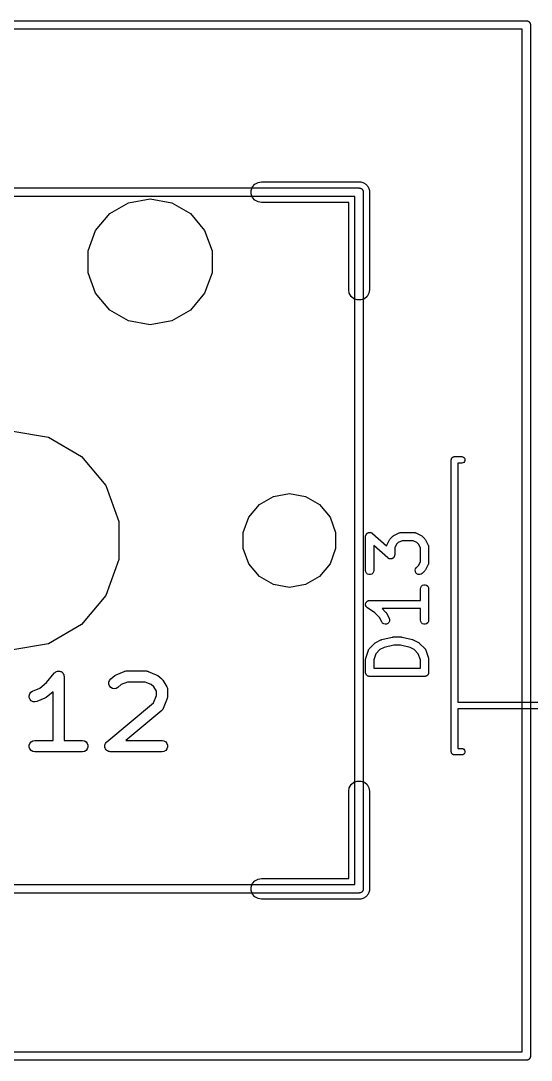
# Model space of a CAD drawing. Header units: millimetres. Extents: x 50 to 169, y 50 to 167.
# Drawn here: x 101.29 to 110.6, y 108.3 to 127.25 of the extents above; entities that cross this region are included whole.
import ezdxf

# ---------------------------------------------------------------- set-up
doc = ezdxf.new("R2010")
doc.units = ezdxf.units.MM
doc.layers.add('BLACK', color=7, linetype='Continuous')

# ---------------------------------------------------------------- blocks, each defined once
blk = doc.blocks.new('hhskb2-Cmts.User')
at = {"layer": 'BLACK'}
for p, q in [((81.65, -62.5738), (94.35, -62.5738)), ((94.35, -62.5738), (94.3566, -62.575)), ((94.3566, -62.575), (94.3632, -62.575)), ((94.3632, -62.575), (94.3695, -62.5772)), ((94.3695, -62.5772), (94.3761, -62.5784)), ((94.3761, -62.5784), (94.3818, -62.5817)), ((94.3818, -62.5817), (94.3881, -62.584)), ((94.3881, -62.584), (94.3932, -62.5883)), ((94.3932, -62.5883), (94.399, -62.5916)), ((94.399, -62.5916), (94.4033, -62.5967)), ((94.4033, -62.5967), (94.4084, -62.601)), ((94.4084, -62.601), (94.4117, -62.6068)), ((94.4117, -62.6068), (94.416, -62.6119)), ((94.416, -62.6119), (94.4183, -62.6182)), ((94.4183, -62.6182), (94.4216, -62.6239)), ((94.4216, -62.6239), (94.4228, -62.6305)), ((94.4228, -62.6305), (94.425, -62.6368)), ((94.425, -62.6368), (94.425, -62.6434)), ((94.425, -62.6434), (94.4262, -62.65)), ((94.4262, -62.65), (94.4262, -75.35)), ((94.2738, -62.7262), (81.7262, -62.7262)), ((94.2738, -75.2738), (94.2738, -62.7262)), ((81.7262, -75.2738), (94.2738, -75.2738)), ((94.3932, -75.4117), (94.3881, -75.416)), ((94.399, -75.4084), (94.3932, -75.4117)), ((94.4033, -75.4033), (94.399, -75.4084)), ((94.4084, -75.399), (94.4033, -75.4033)), ((94.4117, -75.3932), (94.4084, -75.399)), ((94.416, -75.3881), (94.4117, -75.3932)), ((94.4183, -75.3818), (94.416, -75.3881)), ((94.4216, -75.3761), (94.4183, -75.3818)), ((94.4228, -75.3695), (94.4216, -75.3761)), ((94.425, -75.3632), (94.4228, -75.3695)), ((94.4262, -75.35), (94.425, -75.3566)), ((94.425, -75.3566), (94.425, -75.3632)), ((94.35, -75.4262), (81.65, -75.4262)), ((94.3566, -75.425), (94.35, -75.4262)), ((94.3632, -75.425), (94.3566, -75.425)), ((94.3695, -75.4228), (94.3632, -75.425)), ((94.3761, -75.4216), (94.3695, -75.4228)), ((94.3818, -75.4183), (94.3761, -75.4216)), ((94.3881, -75.416), (94.3818, -75.4183))]:
    blk.add_line(p, q, dxfattribs=at)
blk = doc.blocks.new('hhskb2-Dwgs.User')
at = {"layer": 'BLACK'}
for p, q in [((78.602, -59.5258), (97.398, -59.5258)), ((97.3218, -59.6782), (78.6782, -59.6782)), ((97.3218, -78.3218), (97.3218, -59.6782)), ((97.398, -59.5258), (97.4046, -59.527)), ((97.4046, -59.527), (97.4112, -59.527)), ((97.4112, -59.527), (97.4175, -59.5292)), ((97.4175, -59.5292), (97.4241, -59.5304)), ((97.4241, -59.5304), (97.4298, -59.5337)), ((97.4298, -59.5337), (97.4361, -59.536)), ((97.4361, -59.536), (97.4412, -59.5403)), ((97.4412, -59.5403), (97.447, -59.5436)), ((97.447, -59.5436), (97.4513, -59.5487)), ((97.4513, -59.5487), (97.4564, -59.553)), ((97.4564, -59.553), (97.4597, -59.5588)), ((97.4597, -59.5588), (97.464, -59.5639)), ((97.464, -59.5639), (97.4663, -59.5702)), ((97.4663, -59.5702), (97.4696, -59.5759)), ((97.4696, -59.5759), (97.4708, -59.5825)), ((97.4708, -59.5825), (97.473, -59.5888)), ((97.473, -59.5888), (97.473, -59.5954)), ((97.473, -59.5954), (97.4742, -59.602)), ((97.4742, -59.602), (97.4742, -78.398)), ((78.6782, -78.3218), (97.3218, -78.3218)), ((97.4597, -78.4412), (97.4564, -78.447)), ((97.464, -78.4361), (97.4597, -78.4412)), ((97.4663, -78.4298), (97.464, -78.4361)), ((97.4696, -78.4241), (97.4663, -78.4298)), ((97.4708, -78.4175), (97.4696, -78.4241)), ((97.473, -78.4112), (97.4708, -78.4175)), ((97.4742, -78.398), (97.473, -78.4046)), ((97.473, -78.4046), (97.473, -78.4112)), ((97.398, -78.4742), (78.602, -78.4742)), ((97.4046, -78.473), (97.398, -78.4742)), ((97.4112, -78.473), (97.4046, -78.473)), ((97.4175, -78.4708), (97.4112, -78.473)), ((97.4241, -78.4696), (97.4175, -78.4708)), ((97.4298, -78.4663), (97.4241, -78.4696)), ((97.4361, -78.464), (97.4298, -78.4663)), ((97.4412, -78.4597), (97.4361, -78.464)), ((97.447, -78.4564), (97.4412, -78.4597)), ((97.4513, -78.4513), (97.447, -78.4564)), ((97.4564, -78.447), (97.4513, -78.4513))]:
    blk.add_line(p, q, dxfattribs=at)
blk = doc.blocks.new('hhskb2-F.SilkS')
at = {"layer": 'BLACK'}
for p, q in [((92.407, -62.5547), (92.4495, -62.5041)), ((92.4495, -62.5041), (92.5068, -62.471)), ((92.5068, -62.471), (92.572, -62.4595)), ((92.572, -62.4595), (94.35, -62.4595)), ((94.35, -62.4595), (94.3664, -62.4624)), ((94.3664, -62.4624), (94.3831, -62.4624)), ((94.3831, -62.4624), (94.3987, -62.4681)), ((94.3987, -62.4681), (94.4152, -62.471)), ((94.4152, -62.471), (94.4296, -62.4793)), ((94.4296, -62.4793), (94.4453, -62.485)), ((94.4453, -62.485), (94.458, -62.4957)), ((94.458, -62.4957), (94.4725, -62.5041)), ((94.4725, -62.5041), (94.4832, -62.5168)), ((94.4832, -62.5168), (94.4959, -62.5275)), ((94.4959, -62.5275), (94.5043, -62.542)), ((92.3844, -62.6169), (92.407, -62.5547)), ((92.3844, -62.6831), (92.3844, -62.6169)), ((92.407, -62.7452), (92.3844, -62.6831)), ((94.5043, -62.542), (94.515, -62.5547)), ((94.515, -62.5547), (94.5207, -62.5704)), ((94.5207, -62.5704), (94.529, -62.5848)), ((94.529, -62.5848), (94.5319, -62.6013)), ((94.5319, -62.6013), (94.5376, -62.6169)), ((94.5376, -62.6169), (94.5376, -62.6336)), ((94.5376, -62.6336), (94.5405, -62.65)), ((94.5405, -62.65), (94.5405, -64.428)), ((89.8025, -63.0411), (90.1476, -62.8418)), ((90.1476, -62.8418), (90.54, -62.7726)), ((90.54, -62.7726), (90.9324, -62.8418)), ((90.9324, -62.8418), (91.2775, -63.0411)), ((92.4495, -62.7959), (92.407, -62.7452)), ((92.5068, -62.829), (92.4495, -62.7959)), ((92.572, -62.8405), (92.5068, -62.829)), ((94.1595, -62.8405), (92.572, -62.8405)), ((94.1595, -64.428), (94.1595, -62.8405)), ((89.5464, -63.3463), (89.8025, -63.0411)), ((91.2775, -63.0411), (91.5336, -63.3463)), ((89.4101, -63.7208), (89.5464, -63.3463)), ((91.5336, -63.3463), (91.6699, -63.7208)), ((89.4101, -64.1192), (89.4101, -63.7208)), ((91.6699, -63.7208), (91.6699, -64.1192)), ((89.5464, -64.4937), (89.4101, -64.1192)), ((91.6699, -64.1192), (91.5336, -64.4937)), ((89.8025, -64.7989), (89.5464, -64.4937)), ((91.5336, -64.4937), (91.2775, -64.7989)), ((94.171, -64.4932), (94.1595, -64.428)), ((94.2041, -64.5505), (94.171, -64.4932)), ((94.2548, -64.593), (94.2041, -64.5505)), ((94.3169, -64.6156), (94.2548, -64.593)), ((94.4453, -64.593), (94.3831, -64.6156)), ((94.4959, -64.5505), (94.4453, -64.593)), ((94.529, -64.4932), (94.4959, -64.5505)), ((94.5405, -64.428), (94.529, -64.4932)), ((90.1476, -64.9982), (89.8025, -64.7989)), ((91.2775, -64.7989), (90.9324, -64.9982)), ((94.3831, -64.6156), (94.3169, -64.6156)), ((90.54, -65.0674), (90.1476, -64.9982)), ((90.9324, -64.9982), (90.54, -65.0674)), ((88, -66.9985), (88.6846, -67.1192)), ((88.6846, -67.1192), (89.2865, -67.4667)), ((89.2865, -67.4667), (89.7334, -67.9992)), ((96.03, -67.53), (96.0309, -67.5248)), ((96.03, -72.85), (96.03, -67.53)), ((96.0309, -67.5196), (96.0327, -67.5147)), ((96.0309, -67.5248), (96.0309, -67.5196)), ((96.0327, -67.5147), (96.0336, -67.5095)), ((96.0336, -67.5095), (96.0362, -67.5049)), ((96.0362, -67.5049), (96.038, -67.5)), ((96.038, -67.5), (96.0414, -67.496)), ((96.0414, -67.496), (96.044, -67.4914)), ((96.044, -67.4914), (96.0481, -67.4881)), ((96.0481, -67.4881), (96.0514, -67.484)), ((96.0514, -67.484), (96.056, -67.4814)), ((96.056, -67.4814), (96.06, -67.478)), ((96.06, -67.478), (96.0649, -67.4762)), ((96.0649, -67.4762), (96.0695, -67.4736)), ((96.0695, -67.4736), (96.0747, -67.4727)), ((96.0747, -67.4727), (96.0796, -67.4709)), ((96.0796, -67.4709), (96.0848, -67.4709)), ((96.0848, -67.4709), (96.09, -67.47)), ((96.09, -67.47), (96.22, -67.47)), ((96.22, -67.59), (96.15, -67.59)), ((96.15, -67.59), (96.15, -71.95)), ((96.22, -67.47), (96.2405, -67.4736)), ((96.2405, -67.5864), (96.22, -67.59)), ((96.2405, -67.4736), (96.2586, -67.484)), ((96.2586, -67.576), (96.2405, -67.5864)), ((96.2586, -67.484), (96.272, -67.5)), ((96.272, -67.56), (96.2586, -67.576)), ((96.272, -67.5), (96.2791, -67.5196)), ((96.2791, -67.5404), (96.272, -67.56)), ((96.2791, -67.5196), (96.2791, -67.5404)), ((89.7334, -67.9992), (89.9711, -68.6524)), ((92.531, -68.3457), (92.7879, -68.1974)), ((92.7879, -68.1974), (93.08, -68.1458)), ((93.08, -68.1458), (93.3721, -68.1974)), ((93.3721, -68.1974), (93.629, -68.3457)), ((92.3403, -68.5729), (92.531, -68.3457)), ((93.629, -68.3457), (93.8197, -68.5729)), ((92.2388, -68.8517), (92.3403, -68.5729)), ((93.8197, -68.5729), (93.9212, -68.8517)), ((89.9711, -68.6524), (89.9711, -69.3476)), ((92.2388, -69.1483), (92.2388, -68.8517)), ((93.9212, -68.8517), (93.9212, -69.1483)), ((94.4674, -68.9281), (94.4687, -68.9209)), ((94.4674, -69.5471), (94.4674, -68.9281)), ((94.4687, -68.9209), (94.4688, -68.9135)), ((94.4688, -68.9135), (94.4709, -68.9081)), ((94.4709, -68.9081), (94.4719, -68.9024)), ((94.4719, -68.9024), (94.4756, -68.8961)), ((94.4756, -68.8961), (94.4782, -68.8893)), ((94.4782, -68.8893), (94.482, -68.8849)), ((94.482, -68.8849), (94.4849, -68.8799)), ((94.4849, -68.8799), (94.4905, -68.8752)), ((94.4905, -68.8752), (94.4954, -68.8697)), ((94.4954, -68.8697), (94.5004, -68.8669)), ((94.5004, -68.8669), (94.5049, -68.8631)), ((94.5049, -68.8631), (94.5118, -68.8606)), ((94.5118, -68.8606), (94.5182, -68.8571)), ((94.5182, -68.8571), (94.5239, -68.8562)), ((94.5239, -68.8562), (94.5294, -68.8542)), ((94.5294, -68.8542), (94.5367, -68.8542)), ((94.5367, -68.8542), (94.5439, -68.8531)), ((94.5439, -68.8531), (94.5496, -68.8542)), ((94.5496, -68.8542), (94.5554, -68.8542)), ((94.5554, -68.8542), (94.5623, -68.8567)), ((94.5623, -68.8567), (94.5695, -68.8582)), ((94.5695, -68.8582), (94.5744, -68.8612)), ((94.5744, -68.8612), (94.5799, -68.8631)), ((94.5799, -68.8631), (94.5855, -68.8679)), ((94.5855, -68.8679), (94.5918, -68.8717)), ((94.5918, -68.8717), (94.8518, -69.0991)), ((94.911, -68.9801), (94.9179, -68.9703)), ((94.9179, -68.9703), (94.9655, -68.9227)), ((94.9655, -68.9227), (94.9754, -68.9158)), ((94.9754, -68.9158), (94.985, -68.9086)), ((94.985, -68.9086), (95.0803, -68.861)), ((95.0803, -68.861), (95.0844, -68.8598)), ((95.0844, -68.8598), (95.0882, -68.8576)), ((95.0882, -68.8576), (95.0968, -68.8561)), ((95.0968, -68.8561), (95.1052, -68.8536)), ((95.1052, -68.8536), (95.1096, -68.8538)), ((95.1096, -68.8538), (95.1138, -68.8531)), ((95.1138, -68.8531), (95.3519, -68.8531)), ((95.3519, -68.8531), (95.3562, -68.8538)), ((95.3562, -68.8538), (95.3605, -68.8536)), ((95.3605, -68.8536), (95.3689, -68.8561)), ((95.3689, -68.8561), (95.3776, -68.8576)), ((95.3776, -68.8576), (95.3813, -68.8598)), ((95.3813, -68.8598), (95.3854, -68.861)), ((95.3854, -68.861), (95.4807, -68.9086)), ((95.4807, -68.9086), (95.4903, -68.9158)), ((95.4903, -68.9158), (95.5002, -68.9227)), ((95.5002, -68.9227), (95.5478, -68.9703)), ((95.5478, -68.9703), (95.5547, -68.9801)), ((92.3403, -69.4271), (92.2388, -69.1483)), ((93.9212, -69.1483), (93.8197, -69.4271)), ((94.8739, -69.3179), (94.6174, -69.0934)), ((94.6174, -69.0934), (94.6174, -69.5471)), ((94.8518, -69.0991), (94.8529, -69.0929)), ((94.8529, -69.0929), (94.855, -69.0892)), ((94.855, -69.0892), (94.8563, -69.085)), ((94.8563, -69.085), (94.9039, -68.9898)), ((94.9039, -68.9898), (94.911, -68.9801)), ((95.0326, -69.0678), (94.9983, -69.1363)), ((94.9983, -69.1363), (94.9983, -69.2614)), ((95.063, -69.0374), (95.0326, -69.0678)), ((95.1315, -69.0031), (95.063, -69.0374)), ((95.3342, -69.0031), (95.1315, -69.0031)), ((95.4027, -69.0374), (95.3342, -69.0031)), ((95.4331, -69.0678), (95.4027, -69.0374)), ((95.4674, -69.1363), (95.4331, -69.0678)), ((95.4674, -69.3866), (95.4674, -69.1363)), ((95.5547, -68.9801), (95.5618, -68.9898)), ((95.5618, -68.9898), (95.6095, -69.085)), ((95.6095, -69.085), (95.6107, -69.0892)), ((95.6107, -69.0892), (95.6129, -69.0929)), ((95.6129, -69.0929), (95.6144, -69.1016)), ((95.6144, -69.1016), (95.6169, -69.11)), ((95.6169, -69.11), (95.6166, -69.1143)), ((95.6166, -69.1143), (95.6174, -69.1186)), ((95.6174, -69.1186), (95.6174, -69.4043)), ((89.9711, -69.3476), (89.7334, -70.0008)), ((94.8802, -69.3217), (94.8739, -69.3179)), ((94.8858, -69.3264), (94.8802, -69.3217)), ((94.8913, -69.3284), (94.8858, -69.3264)), ((94.8962, -69.3314), (94.8913, -69.3284)), ((94.9034, -69.3328), (94.8962, -69.3314)), ((94.9103, -69.3353), (94.9034, -69.3328)), ((94.9161, -69.3353), (94.9103, -69.3353)), ((94.9218, -69.3364), (94.9161, -69.3353)), ((94.929, -69.3353), (94.9218, -69.3364)), ((94.9364, -69.3353), (94.929, -69.3353)), ((94.9418, -69.3333), (94.9364, -69.3353)), ((94.9475, -69.3324), (94.9418, -69.3333)), ((94.9539, -69.3289), (94.9475, -69.3324)), ((94.9608, -69.3264), (94.9539, -69.3289)), ((94.9653, -69.3227), (94.9608, -69.3264)), ((94.9703, -69.3199), (94.9653, -69.3227)), ((94.9752, -69.3143), (94.9703, -69.3199)), ((94.9808, -69.3096), (94.9752, -69.3143)), ((94.9837, -69.3046), (94.9808, -69.3096)), ((94.9875, -69.3003), (94.9837, -69.3046)), ((94.9901, -69.2934), (94.9875, -69.3003)), ((94.9938, -69.2871), (94.9901, -69.2934)), ((94.9948, -69.2814), (94.9938, -69.2871)), ((94.9969, -69.276), (94.9948, -69.2814)), ((94.9971, -69.2686), (94.9969, -69.276)), ((94.9983, -69.2614), (94.9971, -69.2686)), ((92.531, -69.6543), (92.3403, -69.4271)), ((93.8197, -69.4271), (93.629, -69.6543)), ((95.3724, -69.5406), (95.3792, -69.5154)), ((95.3747, -69.5666), (95.3724, -69.5406)), ((95.3792, -69.5154), (95.3941, -69.4941)), ((95.3941, -69.4941), (95.4331, -69.4551)), ((95.4331, -69.4551), (95.4674, -69.3866)), ((95.5618, -69.5331), (95.5547, -69.5427)), ((95.6095, -69.4378), (95.5618, -69.5331)), ((95.6107, -69.4337), (95.6095, -69.4378)), ((95.6129, -69.4299), (95.6107, -69.4337)), ((95.6144, -69.4213), (95.6129, -69.4299)), ((95.6169, -69.4129), (95.6144, -69.4213)), ((95.6174, -69.4043), (95.6166, -69.4085)), ((95.6166, -69.4085), (95.6169, -69.4129)), ((92.7879, -69.8026), (92.531, -69.6543)), ((93.629, -69.6543), (93.3721, -69.8026)), ((94.4719, -69.5728), (94.4674, -69.5471)), ((94.4849, -69.5954), (94.4719, -69.5728)), ((94.5049, -69.6121), (94.4849, -69.5954)), ((94.5294, -69.621), (94.5049, -69.6121)), ((94.5554, -69.621), (94.5294, -69.621)), ((94.5799, -69.6121), (94.5554, -69.621)), ((94.5998, -69.5954), (94.5799, -69.6121)), ((94.6129, -69.5728), (94.5998, -69.5954)), ((94.6174, -69.5471), (94.6129, -69.5728)), ((95.3857, -69.5902), (95.3747, -69.5666)), ((95.4041, -69.6086), (95.3857, -69.5902)), ((95.4277, -69.6196), (95.4041, -69.6086)), ((95.4537, -69.6219), (95.4277, -69.6196)), ((95.4788, -69.6151), (95.4537, -69.6219)), ((95.5002, -69.6002), (95.4788, -69.6151)), ((95.5478, -69.5526), (95.5002, -69.6002)), ((95.5547, -69.5427), (95.5478, -69.5526)), ((93.08, -69.8541), (92.7879, -69.8026)), ((93.3721, -69.8026), (93.08, -69.8541)), ((95.4674, -69.8805), (95.4719, -69.8548)), ((95.4674, -70.0912), (95.4674, -69.8805)), ((95.4719, -69.8548), (95.4849, -69.8323)), ((95.4849, -69.8323), (95.5049, -69.8155)), ((95.5049, -69.8155), (95.5294, -69.8066)), ((95.5294, -69.8066), (95.5554, -69.8066)), ((95.5554, -69.8066), (95.5799, -69.8155)), ((95.5799, -69.8155), (95.5998, -69.8323)), ((95.5998, -69.8323), (95.6129, -69.8548)), ((95.6129, -69.8548), (95.6174, -69.8805)), ((95.6174, -69.8805), (95.6174, -70.4519)), ((89.7334, -70.0008), (89.2865, -70.5332)), ((94.4915, -70.1119), (94.4942, -70.1087)), ((94.4942, -70.1087), (94.5019, -70.1043)), ((94.5019, -70.1043), (94.5091, -70.099)), ((94.5091, -70.099), (94.5131, -70.0978)), ((94.5131, -70.0978), (94.5167, -70.0957)), ((94.5167, -70.0957), (94.5255, -70.0942)), ((94.5255, -70.0942), (94.5341, -70.0916)), ((94.5341, -70.0916), (94.5383, -70.0919)), ((94.5383, -70.0919), (94.5424, -70.0912)), ((94.5424, -70.0912), (95.4674, -70.0912)), ((94.4675, -70.1614), (94.4685, -70.1573)), ((94.4685, -70.1703), (94.4675, -70.1614)), ((94.4685, -70.1532), (94.4716, -70.1448)), ((94.4685, -70.1573), (94.4685, -70.1532)), ((94.4685, -70.1792), (94.4685, -70.1703)), ((94.4699, -70.1831), (94.4685, -70.1792)), ((94.4704, -70.1873), (94.4699, -70.1831)), ((94.4744, -70.1953), (94.4704, -70.1873)), ((94.4716, -70.1448), (94.4737, -70.1361)), ((94.4737, -70.1361), (94.476, -70.1326)), ((94.4774, -70.2037), (94.4744, -70.1953)), ((94.476, -70.1326), (94.4774, -70.1287)), ((94.4774, -70.1287), (94.4832, -70.1218)), ((94.4801, -70.2069), (94.4774, -70.2037)), ((94.4819, -70.2106), (94.4801, -70.2069)), ((94.4884, -70.2168), (94.4819, -70.2106)), ((94.4832, -70.1218), (94.4881, -70.1144)), ((94.4881, -70.1144), (94.4915, -70.1119)), ((94.4942, -70.2236), (94.4884, -70.2168)), ((94.4978, -70.2257), (94.4942, -70.2236)), ((94.5008, -70.2286), (94.4978, -70.2257)), ((94.6375, -70.3197), (94.5008, -70.2286)), ((95.4674, -70.2412), (94.7711, -70.2412)), ((94.7711, -70.2412), (94.8335, -70.3036)), ((95.4674, -70.4519), (95.4674, -70.2412)), ((94.7188, -70.4011), (94.6375, -70.3197)), ((94.761, -70.4854), (94.7188, -70.4011)), ((94.7765, -70.5064), (94.761, -70.4854)), ((94.8335, -70.3036), (94.8404, -70.3135)), ((94.8404, -70.3135), (94.8476, -70.3231)), ((94.8476, -70.3231), (94.8952, -70.4184)), ((94.901, -70.4693), (94.8907, -70.4932)), ((94.8952, -70.4184), (94.9026, -70.4433)), ((94.9026, -70.4433), (94.901, -70.4693)), ((95.4719, -70.4776), (95.4674, -70.4519)), ((95.4849, -70.5001), (95.4719, -70.4776)), ((95.6129, -70.4776), (95.5998, -70.5001)), ((95.6174, -70.4519), (95.6129, -70.4776)), ((89.2865, -70.5332), (88.6846, -70.8808)), ((94.7983, -70.5207), (94.7765, -70.5064)), ((94.8236, -70.5268), (94.7983, -70.5207)), ((94.8495, -70.5238), (94.8236, -70.5268)), ((94.8728, -70.5121), (94.8495, -70.5238)), ((94.8907, -70.4932), (94.8728, -70.5121)), ((95.5049, -70.5169), (95.4849, -70.5001)), ((95.5294, -70.5258), (95.5049, -70.5169)), ((95.5554, -70.5258), (95.5294, -70.5258)), ((95.5799, -70.5169), (95.5554, -70.5258)), ((95.5998, -70.5001), (95.5799, -70.5169)), ((94.642, -70.8682), (94.6517, -70.861)), ((94.6517, -70.861), (94.7469, -70.8134)), ((94.7469, -70.8134), (94.7548, -70.8111)), ((94.7548, -70.8111), (94.7623, -70.8077)), ((94.7623, -70.8077), (94.9528, -70.7601)), ((94.9528, -70.7601), (94.9619, -70.7595)), ((94.9619, -70.7595), (94.971, -70.7579)), ((94.971, -70.7579), (95.1138, -70.7579)), ((95.1138, -70.7579), (95.1228, -70.7595)), ((95.1228, -70.7595), (95.132, -70.7601)), ((95.132, -70.7601), (95.3225, -70.8077)), ((95.3225, -70.8077), (95.33, -70.8111)), ((95.33, -70.8111), (95.3378, -70.8134)), ((95.3378, -70.8134), (95.4331, -70.861)), ((95.4331, -70.861), (95.4427, -70.8682)), ((88.6846, -70.8808), (88, -71.0015)), ((94.4712, -71.1425), (94.5188, -70.9996)), ((94.5188, -70.9996), (94.5209, -70.9958)), ((94.5209, -70.9958), (94.522, -70.9916)), ((94.522, -70.9916), (94.5271, -70.9844)), ((94.5271, -70.9844), (94.5313, -70.9767)), ((94.5313, -70.9767), (94.5345, -70.9738)), ((94.5345, -70.9738), (94.537, -70.9703)), ((94.537, -70.9703), (94.6322, -70.8751)), ((94.6322, -70.8751), (94.642, -70.8682)), ((94.7297, -70.9897), (94.6556, -71.0638)), ((94.8067, -70.9512), (94.7297, -70.9897)), ((94.9802, -70.9079), (94.8067, -70.9512)), ((95.1046, -70.9079), (94.9802, -70.9079)), ((95.2781, -70.9512), (95.1046, -70.9079)), ((95.3551, -70.9897), (95.2781, -70.9512)), ((95.4292, -71.0638), (95.3551, -70.9897)), ((95.4427, -70.8682), (95.4526, -70.8751)), ((95.4526, -70.8751), (95.5478, -70.9703)), ((95.5478, -70.9703), (95.5503, -70.9738)), ((95.5503, -70.9738), (95.5535, -70.9767)), ((95.5535, -70.9767), (95.5577, -70.9844)), ((95.5577, -70.9844), (95.5627, -70.9916)), ((95.5627, -70.9916), (95.5639, -70.9958)), ((95.5639, -70.9958), (95.5659, -70.9996)), ((95.5659, -70.9996), (95.6135, -71.1425)), ((94.4674, -71.1662), (94.4695, -71.1543)), ((94.4674, -71.4043), (94.4674, -71.1662)), ((94.4695, -71.1543), (94.4712, -71.1425)), ((94.6556, -71.0638), (94.6174, -71.1784)), ((94.6174, -71.1784), (94.6174, -71.3293)), ((95.4674, -71.1784), (95.4292, -71.0638)), ((95.4674, -71.3293), (95.4674, -71.1784)), ((95.6135, -71.1425), (95.6153, -71.1543)), ((95.6153, -71.1543), (95.6174, -71.1662)), ((95.6174, -71.1662), (95.6174, -71.4043)), ((88.6528, -71.5895), (88.7915, -71.4161)), ((88.7915, -71.4161), (88.7924, -71.4153)), ((88.7924, -71.4153), (88.793, -71.4142)), ((88.793, -71.4142), (88.8056, -71.4036)), ((88.8056, -71.4036), (88.818, -71.3927)), ((88.818, -71.3927), (88.8191, -71.3923)), ((88.8191, -71.3923), (88.8201, -71.3915)), ((88.8201, -71.3915), (88.8355, -71.3859)), ((88.8355, -71.3859), (88.8509, -71.3799)), ((88.8509, -71.3799), (88.8521, -71.3799)), ((88.8521, -71.3799), (88.8532, -71.3795)), ((88.8532, -71.3795), (88.8696, -71.3795)), ((88.8696, -71.3795), (88.8862, -71.3791)), ((88.8862, -71.3791), (88.8873, -71.3795)), ((88.8873, -71.3795), (88.8885, -71.3795)), ((88.8885, -71.3795), (88.904, -71.3851)), ((88.904, -71.3851), (88.9196, -71.3904)), ((88.9196, -71.3904), (88.9205, -71.3911)), ((88.9205, -71.3911), (88.9217, -71.3915)), ((88.9217, -71.3915), (88.9343, -71.4021)), ((88.9343, -71.4021), (88.9471, -71.4124)), ((88.9471, -71.4124), (88.9478, -71.4134)), ((88.9478, -71.4134), (88.9487, -71.4142)), ((88.9487, -71.4142), (88.9569, -71.4285)), ((88.9569, -71.4285), (88.9655, -71.4426)), ((89.9204, -71.4462), (90.0655, -71.3857)), ((90.0655, -71.3857), (90.0678, -71.3852)), ((90.0678, -71.3852), (90.0698, -71.3841)), ((90.0698, -71.3841), (90.0849, -71.3814)), ((90.0849, -71.3814), (90.0999, -71.378)), ((90.0999, -71.378), (90.1023, -71.3783)), ((90.1023, -71.3783), (90.1046, -71.3779)), ((90.1046, -71.3779), (90.4674, -71.3779)), ((90.4674, -71.3779), (90.4697, -71.3783)), ((90.4697, -71.3783), (90.4721, -71.378)), ((90.4721, -71.378), (90.4871, -71.3814)), ((90.4871, -71.3814), (90.5022, -71.3841)), ((90.5022, -71.3841), (90.5042, -71.3852)), ((90.5042, -71.3852), (90.5065, -71.3857)), ((90.5065, -71.3857), (90.6516, -71.4462)), ((94.4685, -71.4107), (94.4674, -71.4043)), ((94.4685, -71.4173), (94.4685, -71.4107)), ((94.4708, -71.4235), (94.4685, -71.4173)), ((94.4719, -71.4299), (94.4708, -71.4235)), ((94.4752, -71.4356), (94.4719, -71.4299)), ((94.6174, -71.3293), (95.4674, -71.3293)), ((95.6129, -71.4299), (95.6096, -71.4356)), ((95.614, -71.4235), (95.6129, -71.4299)), ((95.6162, -71.4173), (95.614, -71.4235)), ((95.6174, -71.4043), (95.6162, -71.4107)), ((95.6162, -71.4107), (95.6162, -71.4173)), ((88.5273, -71.694), (88.6528, -71.5895)), ((88.9655, -71.4426), (88.9657, -71.4437)), ((88.9657, -71.4437), (88.9663, -71.4448)), ((88.9663, -71.4448), (88.9692, -71.461)), ((88.9692, -71.461), (88.9724, -71.4771)), ((88.9724, -71.4771), (88.9722, -71.4783)), ((88.9722, -71.4783), (88.9725, -71.4795)), ((88.9725, -71.4795), (88.9725, -72.6479)), ((89.7867, -71.6178), (89.7869, -71.5825)), ((89.7987, -71.651), (89.7867, -71.6178)), ((89.7869, -71.5825), (89.799, -71.5494)), ((89.799, -71.5494), (89.8218, -71.5224)), ((89.8218, -71.5224), (89.8944, -71.4619)), ((89.8944, -71.4619), (89.9076, -71.4544)), ((89.9076, -71.4544), (89.9204, -71.4462)), ((90.1249, -71.5811), (90.0127, -71.6279)), ((90.4471, -71.5811), (90.1249, -71.5811)), ((90.5593, -71.6279), (90.4471, -71.5811)), ((90.6516, -71.4462), (90.6644, -71.4544)), ((90.6644, -71.4544), (90.6776, -71.4619)), ((90.6776, -71.4619), (90.7502, -71.5224)), ((90.7502, -71.5224), (90.7611, -71.5354)), ((90.7611, -71.5354), (90.7723, -71.5482)), ((90.7723, -71.5482), (90.8448, -71.6692)), ((94.4774, -71.4418), (94.4752, -71.4356)), ((94.4816, -71.4468), (94.4774, -71.4418)), ((94.4849, -71.4525), (94.4816, -71.4468)), ((94.49, -71.4567), (94.4849, -71.4525)), ((94.4942, -71.4617), (94.49, -71.4567)), ((94.4999, -71.465), (94.4942, -71.4617)), ((94.5049, -71.4692), (94.4999, -71.465)), ((94.511, -71.4715), (94.5049, -71.4692)), ((94.5167, -71.4748), (94.511, -71.4715)), ((94.5232, -71.4759), (94.5167, -71.4748)), ((94.5294, -71.4781), (94.5232, -71.4759)), ((94.5359, -71.4781), (94.5294, -71.4781)), ((94.5424, -71.4793), (94.5359, -71.4781)), ((95.5424, -71.4793), (94.5424, -71.4793)), ((95.5488, -71.4781), (95.5424, -71.4793)), ((95.5554, -71.4781), (95.5488, -71.4781)), ((95.5616, -71.4759), (95.5554, -71.4781)), ((95.568, -71.4748), (95.5616, -71.4759)), ((95.5737, -71.4715), (95.568, -71.4748)), ((95.5799, -71.4692), (95.5737, -71.4715)), ((95.5849, -71.465), (95.5799, -71.4692)), ((95.5906, -71.4617), (95.5849, -71.465)), ((95.5948, -71.4567), (95.5906, -71.4617)), ((95.5998, -71.4525), (95.5948, -71.4567)), ((95.6031, -71.4468), (95.5998, -71.4525)), ((95.6073, -71.4418), (95.6031, -71.4468)), ((95.6096, -71.4356), (95.6073, -71.4418)), ((88.3347, -71.8293), (88.3452, -71.7957)), ((88.3452, -71.7957), (88.3666, -71.7676)), ((88.3666, -71.7676), (88.3964, -71.7486)), ((88.3964, -71.7486), (88.5273, -71.694)), ((88.7693, -71.7569), (88.6456, -71.86)), ((88.7693, -72.6479), (88.7693, -71.7569)), ((89.8213, -71.6781), (89.7987, -71.651)), ((89.8518, -71.6958), (89.8213, -71.6781)), ((89.8865, -71.7021), (89.8518, -71.6958)), ((89.9213, -71.6961), (89.8865, -71.7021)), ((89.9519, -71.6785), (89.9213, -71.6961)), ((90.0127, -71.6279), (89.9519, -71.6785)), ((90.6069, -71.6675), (90.5593, -71.6279)), ((90.6561, -71.7496), (90.6069, -71.6675)), ((90.6561, -71.8228), (90.6561, -71.7496)), ((90.8448, -71.6692), (90.8483, -71.6782)), ((90.8483, -71.6782), (90.8532, -71.6867)), ((90.8532, -71.6867), (90.8546, -71.6946)), ((90.8546, -71.6946), (90.8575, -71.7021)), ((90.8575, -71.7021), (90.8576, -71.7118)), ((90.8576, -71.7118), (90.8593, -71.7214)), ((90.8593, -71.7214), (90.8593, -71.8424)), ((88.3363, -71.8646), (88.3347, -71.8293)), ((88.3499, -71.8971), (88.3363, -71.8646)), ((88.3737, -71.9231), (88.3499, -71.8971)), ((88.4051, -71.9393), (88.3737, -71.9231)), ((88.4401, -71.9439), (88.4051, -71.9393)), ((88.4745, -71.9362), (88.4401, -71.9439)), ((88.6196, -71.8757), (88.4745, -71.9362)), ((88.6324, -71.8675), (88.6196, -71.8757)), ((88.6456, -71.86), (88.6324, -71.8675)), ((89.7492, -72.6715), (90.6004, -71.9622)), ((90.6004, -71.9622), (90.6561, -71.8228)), ((90.852, -71.8801), (90.7795, -72.0615)), ((90.8524, -71.8785), (90.852, -71.8801)), ((90.8532, -71.8771), (90.8524, -71.8785)), ((90.856, -71.8613), (90.8532, -71.8771)), ((90.8593, -71.8456), (90.856, -71.8613)), ((90.8593, -71.8424), (90.859, -71.844)), ((90.859, -71.844), (90.8593, -71.8456)), ((96.15, -71.95), (98.85, -71.95)), ((90.7502, -72.1019), (90.0949, -72.6479)), ((90.755, -72.0962), (90.7502, -72.1019)), ((90.7609, -72.0915), (90.755, -72.0962)), ((90.7663, -72.0828), (90.7609, -72.0915)), ((90.773, -72.0749), (90.7663, -72.0828)), ((90.7755, -72.0679), (90.773, -72.0749)), ((90.7795, -72.0615), (90.7755, -72.0679)), ((98.85, -72.07), (96.15, -72.07)), ((96.15, -72.07), (96.15, -72.79)), ((88.3354, -72.7319), (88.3474, -72.6987)), ((88.3354, -72.7672), (88.3354, -72.7319)), ((88.3474, -72.6987), (88.3701, -72.6717)), ((88.3701, -72.6717), (88.4007, -72.6541)), ((88.4007, -72.6541), (88.4354, -72.6479)), ((88.4354, -72.6479), (88.7693, -72.6479)), ((88.9725, -72.6479), (89.3063, -72.6479)), ((89.3063, -72.6479), (89.341, -72.6541)), ((89.341, -72.6541), (89.3716, -72.6717)), ((89.3716, -72.6717), (89.3943, -72.6987)), ((89.3943, -72.6987), (89.4063, -72.7319)), ((89.4063, -72.7319), (89.4063, -72.7672)), ((89.7142, -72.7319), (89.7143, -72.7317)), ((89.7142, -72.7492), (89.7142, -72.7319)), ((89.7142, -72.7668), (89.7142, -72.7492)), ((89.7143, -72.7315), (89.7203, -72.7151)), ((89.7143, -72.7317), (89.7143, -72.7315)), ((89.7203, -72.7151), (89.7263, -72.6987)), ((89.7263, -72.6987), (89.7264, -72.6986)), ((89.7264, -72.6986), (89.7265, -72.6984)), ((89.7265, -72.6984), (89.7378, -72.685)), ((89.7378, -72.685), (89.749, -72.6717)), ((89.749, -72.6717), (89.7491, -72.6716)), ((89.7491, -72.6716), (89.7492, -72.6715)), ((90.0949, -72.6479), (90.7577, -72.6479)), ((90.7577, -72.6479), (90.7925, -72.6541)), ((90.7925, -72.6541), (90.823, -72.6717)), ((90.823, -72.6717), (90.8457, -72.6987)), ((90.8457, -72.6987), (90.8578, -72.7319)), ((90.8578, -72.7319), (90.8578, -72.7672)), ((88.3474, -72.8003), (88.3354, -72.7672)), ((88.3701, -72.8274), (88.3474, -72.8003)), ((88.4007, -72.845), (88.3701, -72.8274)), ((88.4354, -72.8511), (88.4007, -72.845)), ((89.3063, -72.8511), (88.4354, -72.8511)), ((89.341, -72.845), (89.3063, -72.8511)), ((89.3716, -72.8274), (89.341, -72.845)), ((89.3943, -72.8003), (89.3716, -72.8274)), ((89.4063, -72.7672), (89.3943, -72.8003)), ((89.7142, -72.767), (89.7142, -72.7668)), ((89.7142, -72.7672), (89.7142, -72.767)), ((89.7202, -72.7835), (89.7142, -72.7672)), ((89.7261, -72.8), (89.7202, -72.7835)), ((89.7262, -72.8002), (89.7261, -72.8)), ((89.7263, -72.8003), (89.7262, -72.8002)), ((89.7376, -72.8138), (89.7263, -72.8003)), ((89.7487, -72.8271), (89.7376, -72.8138)), ((89.7489, -72.8272), (89.7487, -72.8271)), ((89.749, -72.8274), (89.7489, -72.8272)), ((89.7642, -72.8361), (89.749, -72.8274)), ((89.7792, -72.8449), (89.7642, -72.8361)), ((89.7794, -72.8449), (89.7792, -72.8449)), ((89.7795, -72.845), (89.7794, -72.8449)), ((89.7969, -72.8481), (89.7795, -72.845)), ((89.8139, -72.8511), (89.7969, -72.8481)), ((89.8141, -72.8511), (89.8139, -72.8511)), ((89.8143, -72.8511), (89.8141, -72.8511)), ((90.7577, -72.8511), (89.8143, -72.8511)), ((90.7925, -72.845), (90.7577, -72.8511)), ((90.823, -72.8274), (90.7925, -72.845)), ((90.8457, -72.8003), (90.823, -72.8274)), ((90.8578, -72.7672), (90.8457, -72.8003)), ((96.0309, -72.8552), (96.03, -72.85)), ((96.0309, -72.8604), (96.0309, -72.8552)), ((96.0327, -72.8653), (96.0309, -72.8604)), ((96.0336, -72.8705), (96.0327, -72.8653)), ((96.0362, -72.8751), (96.0336, -72.8705)), ((96.038, -72.88), (96.0362, -72.8751)), ((96.0414, -72.884), (96.038, -72.88)), ((96.044, -72.8886), (96.0414, -72.884)), ((96.0481, -72.8919), (96.044, -72.8886)), ((96.0514, -72.896), (96.0481, -72.8919)), ((96.056, -72.8986), (96.0514, -72.896)), ((96.06, -72.902), (96.056, -72.8986)), ((96.0649, -72.9038), (96.06, -72.902)), ((96.0695, -72.9064), (96.0649, -72.9038)), ((96.0747, -72.9073), (96.0695, -72.9064)), ((96.0796, -72.9091), (96.0747, -72.9073)), ((96.0848, -72.9091), (96.0796, -72.9091)), ((96.09, -72.91), (96.0848, -72.9091)), ((96.22, -72.91), (96.09, -72.91)), ((96.15, -72.79), (96.22, -72.79)), ((96.22, -72.79), (96.2405, -72.7936)), ((96.2405, -72.9064), (96.22, -72.91)), ((96.2405, -72.7936), (96.2586, -72.804)), ((96.2586, -72.896), (96.2405, -72.9064)), ((96.2586, -72.804), (96.272, -72.82)), ((96.272, -72.88), (96.2586, -72.896)), ((96.272, -72.82), (96.2791, -72.8396)), ((96.2791, -72.8604), (96.272, -72.88)), ((96.2791, -72.8396), (96.2791, -72.8604)), ((94.1595, -73.572), (94.171, -73.5068)), ((94.171, -73.5068), (94.2041, -73.4495)), ((94.2041, -73.4495), (94.2548, -73.407)), ((94.2548, -73.407), (94.3169, -73.3844)), ((94.3169, -73.3844), (94.3831, -73.3844)), ((94.3831, -73.3844), (94.4453, -73.407)), ((94.4453, -73.407), (94.4959, -73.4495)), ((94.4959, -73.4495), (94.529, -73.5068)), ((94.529, -73.5068), (94.5405, -73.572)), ((94.1595, -75.1595), (94.1595, -73.572)), ((94.5405, -73.572), (94.5405, -75.35)), ((92.407, -75.2548), (92.4495, -75.2041)), ((92.4495, -75.2041), (92.5068, -75.171)), ((92.5068, -75.171), (92.572, -75.1595)), ((92.572, -75.1595), (94.1595, -75.1595)), ((92.3844, -75.3169), (92.407, -75.2548)), ((92.3844, -75.3831), (92.3844, -75.3169)), ((92.407, -75.4453), (92.3844, -75.3831)), ((94.5319, -75.3987), (94.529, -75.4152)), ((94.5376, -75.3831), (94.5319, -75.3987)), ((94.5405, -75.35), (94.5376, -75.3664)), ((94.5376, -75.3664), (94.5376, -75.3831)), ((92.4495, -75.4959), (92.407, -75.4453)), ((92.5068, -75.529), (92.4495, -75.4959)), ((92.572, -75.5405), (92.5068, -75.529)), ((94.35, -75.5405), (92.572, -75.5405)), ((94.3664, -75.5376), (94.35, -75.5405)), ((94.3831, -75.5376), (94.3664, -75.5376)), ((94.3987, -75.5319), (94.3831, -75.5376)), ((94.4152, -75.529), (94.3987, -75.5319)), ((94.4296, -75.5207), (94.4152, -75.529)), ((94.4453, -75.515), (94.4296, -75.5207)), ((94.458, -75.5043), (94.4453, -75.515)), ((94.4725, -75.4959), (94.458, -75.5043)), ((94.4832, -75.4832), (94.4725, -75.4959)), ((94.4959, -75.4725), (94.4832, -75.4832)), ((94.5043, -75.458), (94.4959, -75.4725)), ((94.515, -75.4453), (94.5043, -75.458)), ((94.5207, -75.4296), (94.515, -75.4453)), ((94.529, -75.4152), (94.5207, -75.4296))]:
    blk.add_line(p, q, dxfattribs=at)

msp = doc.modelspace()

# ---------------------------------------------------------------- block references
for name in ['hhskb2-F.SilkS', 'hhskb2-Dwgs.User', 'hhskb2-Cmts.User']:
    msp.add_blockref(name, (13.113, 186.774))

doc.saveas('drawing.dxf')
